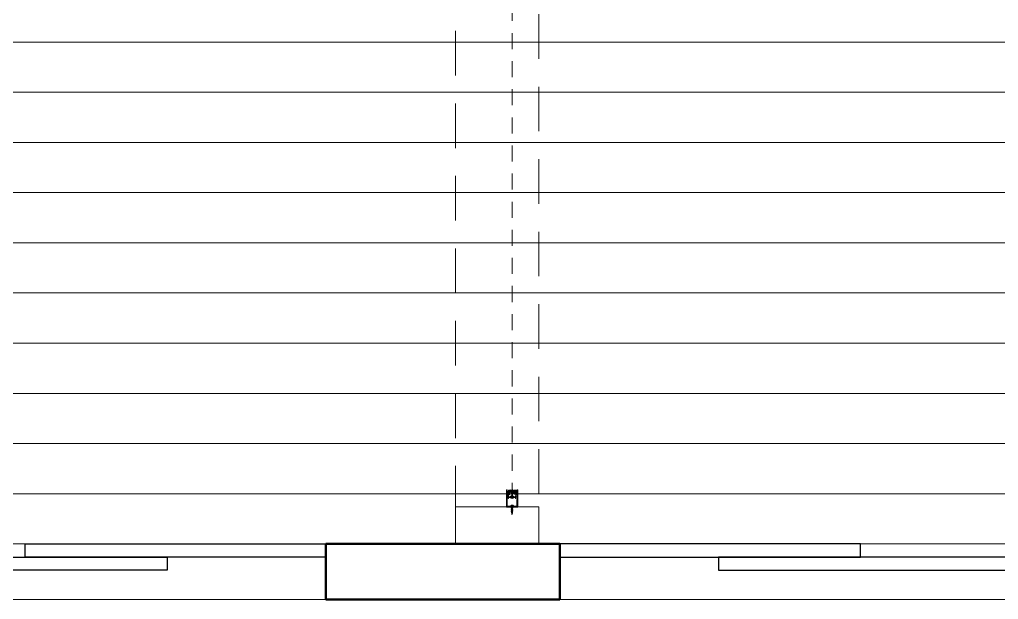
# Model space of a CAD drawing. Header units: inches. Extents: x -1373 to 690, y -94 to 608.
# Drawn here: x 274.3 to 391.4, y 306 to 375.3 of the extents above; entities that cross this region are included whole.
import ezdxf

# ---------------------------------------------------------------- set-up
doc = ezdxf.new("R2010")
doc.units = ezdxf.units.IN
doc.header["$MEASUREMENT"] = 0
for name, pattern in [('Dashed', [8.666667, 5.333333, -3.333334]), ('PHANTOM2', [1.25, 0.625, -0.125, 0.125, -0.125, 0.125, -0.125]), ('short Dashed', [3.36, 1.92, -1.44])]:
    doc.linetypes.add(name, pattern=pattern)
for name, color, linetype, lineweight, true_color in [('0_Pen_No__21', 7, 'Continuous', 13, 0x3687d9), ('0_Pen_No__22', 7, 'Continuous', 13, 0x650066), ('A-BEAM.N_Pen_No__2', 7, 'Continuous', 18, 0x404040), ('A-STRS-EXTR.N_Pen_No__2', 7, 'Continuous', 18, 0x404040), ('Doors_Pen_No__3', 7, 'Continuous', 25, 0x8c4600), ('Doors_Pen_No__6', 7, 'Continuous', 18, 0x2c53a6)]:
    doc.layers.add(name, color=color, linetype=linetype, lineweight=lineweight, true_color=true_color)
for name, color, linetype in [('A-BEAM.N', 7, 'Continuous'), ('A-STRS-EXTR.N', 7, 'Continuous'), ('A-WALL-EXTR.N', 7, 'Continuous'), ('A-WALL-PRTL.N', 7, 'Continuous'), ('Doors', 7, 'Continuous')]:
    doc.layers.add(name, color=color, linetype=linetype)
for name, color, linetype, lineweight in [('A-WALL-EXTR.N_Pen_No__1', 7, 'Continuous', 50), ('A-WALL-PRTL.N_Pen_No__23', 7, 'Continuous', 20), ('Cover Fills_Pen_No__96', 8, 'Continuous', 18), ('Doors_Pen_No__1', 7, 'Continuous', 50)]:
    doc.layers.add(name, color=color, linetype=linetype, lineweight=lineweight)

# ---------------------------------------------------------------- blocks, each defined once
blk = doc.blocks.new('Slab_6', base_point=(-3.57, 312.64))
at = {"layer": 'Cover Fills_Pen_No__96', "linetype": 'Continuous', "lineweight": 18}
h = blk.add_hatch(dxfattribs=at)
h.set_pattern_fill('06___Parallel_06__H', color=8, style=0, pattern_type=2)
h.set_pattern_definition([(0, (214.9315, 384.6384), (0, 6), [])])
h.paths.add_polyline_path([(-3.57, 312.64), (484.43, 312.64), (484.43, 336.64), (628.43, 336.64), (628.43, 328.64), (676.43, 328.64), (676.43, 384.64), (628.43, 384.64), (628.43, 420.64), (336.43, 420.64), (336.43, 444.64), (36.43, 444.64), (36.43, 424.64), (-3.57, 424.64)])
at = {"layer": 'A-STRS-EXTR.N_Pen_No__2', "color": 49, "linetype": 'Continuous', "lineweight": 18, "true_color": 0x404040, "flags": 128}
blk.add_lwpolyline([(-3.57, 312.64), (484.43, 312.64), (484.43, 336.64), (628.43, 336.64), (628.43, 328.64), (676.43, 328.64), (676.43, 384.64), (628.43, 384.64), (628.43, 420.64), (336.43, 420.64), (336.43, 444.64), (36.43, 444.64), (36.43, 424.64), (-3.57, 424.64)], close=True, dxfattribs=at)
blk = doc.blocks.new('Slab_33', base_point=(326.43, 312.64))
at = {"layer": 'A-WALL-PRTL.N_Pen_No__23', "color": 7, "linetype": 'Continuous', "lineweight": 20, "flags": 128}
blk.add_lwpolyline([(326.43, 312.64), (336.43, 312.64), (336.43, 317.06), (326.43, 317.06)], close=True, dxfattribs=at)
blk = doc.blocks.new('RD03 Slider 1')
at = {"layer": 'Doors_Pen_No__1', "color": 7, "linetype": 'Continuous', "lineweight": 50}
for p, q in [((-70.5, 0), (-70.5, -6.62)), ((70.5, 0), (70.5, -6.62))]:
    blk.add_line(p, q, dxfattribs=at)
at = {"layer": 'Doors_Pen_No__3', "color": 34, "linetype": 'Continuous', "lineweight": 25, "true_color": 0x8c4600}
for p, q in [((-34.5, 0), (-70.5, 0)), ((-70.5, 0), (-70.5, -1.57)), ((-70.5, 0), (-70.5, -6.62)), ((-34.5, -1.57), (-34.5, 0)), ((34.5, 0), (70.5, 0)), ((34.5, -1.57), (34.5, 0)), ((70.5, 0), (70.5, -1.57)), ((70.5, 0), (70.5, -6.62)), ((-70.5, -1.57), (-34.5, -1.57)), ((-15.53, -1.57), (-51.52, -1.57)), ((-51.52, -1.57), (-51.52, -3.15)), ((15.53, -1.57), (51.52, -1.57)), ((70.5, -1.57), (34.5, -1.57)), ((51.52, -1.57), (51.52, -3.15)), ((-51.52, -3.15), (-15.53, -3.15)), ((51.52, -3.15), (15.53, -3.15))]:
    blk.add_line(p, q, dxfattribs=at)
at = {"layer": 'Doors_Pen_No__6', "color": 167, "linetype": 'Continuous', "lineweight": 18, "true_color": 0x2c53a6}
for p, q in [((-70.5, 0), (70.5, 0)), ((-70.5, -6.62), (70.5, -6.62))]:
    blk.add_line(p, q, dxfattribs=at)
blk = doc.blocks.new('Wall_5', base_point=(484.43, 312.64))
at = {"layer": 'A-WALL-EXTR.N_Pen_No__1', "color": 7, "linetype": 'Continuous', "lineweight": 50, "flags": 128}
for points in [[(338.93, 312.64), (310.93, 312.64)], [(310.93, 306.01), (338.93, 306.01)]]:
    blk.add_lwpolyline(points, dxfattribs=at)
at = {"layer": 'Doors', "color": 34, "linetype": 'Continuous', "lineweight": 25, "true_color": 0x8c4600, "zscale": 39.37007874015748}
for p in [(240.43, 312.64), (409.43, 312.64)]:
    blk.add_blockref('RD03 Slider 1', p, dxfattribs=at)
blk = doc.blocks.new('Beam_3', base_point=(331.43, 439.64))
at = {"layer": 'A-BEAM.N_Pen_No__2', "color": 49, "linetype": 'Dashed', "lineweight": 18, "true_color": 0x404040}
for p, q in [((336.43, 444.64), (336.43, 420.64)), ((326.43, 434.64), (326.43, 312.64)), ((336.43, 410.64), (336.43, 312.64)), ((326.43, 312.64), (336.43, 312.64))]:
    blk.add_line(p, q, dxfattribs=at)

msp = doc.modelspace()

# ---------------------------------------------------------------- linework, layer by layer
at = {"layer": '0_Pen_No__21', "color": 145, "linetype": 'short Dashed', "lineweight": 13, "true_color": 0x3687d9}
msp.add_line((333.23, 410.68), (333.23, 319.02), dxfattribs=at)
at = {"layer": '0_Pen_No__22', "color": 206, "linetype": 'Continuous', "lineweight": 13, "true_color": 0x650066}
for p, q in [((332.54, 319.11), (332.54, 317.06)), ((332.62, 319.12), (332.55, 319.12)), ((332.64, 319.11), (332.64, 319.07)), ((332.64, 318.98), (332.64, 318.97)), ((332.64, 318.88), (332.64, 318.87)), ((332.64, 318.78), (332.64, 318.78)), ((332.64, 318.68), (332.64, 318.68)), ((332.78, 318.98), (332.78, 319.04)), ((332.87, 318.98), (332.78, 318.98)), ((332.78, 318.98), (332.78, 318.92)), ((333, 318.98), (332.78, 318.98)), ((332.78, 318.92), (333.01, 318.92)), ((332.83, 318.93), (332.84, 318.93)), ((332.96, 318.88), (332.83, 318.93)), ((332.83, 318.88), (332.84, 318.88)), ((332.96, 318.82), (332.83, 318.88)), ((332.96, 318.77), (332.83, 318.82)), ((332.83, 318.82), (332.84, 318.82)), ((332.83, 318.77), (332.84, 318.77)), ((332.96, 318.72), (332.83, 318.77)), ((332.96, 318.66), (332.83, 318.72)), ((332.83, 318.72), (332.84, 318.72)), ((332.94, 319.07), (332.84, 319.07)), ((332.84, 318.57), (332.84, 318.98)), ((332.96, 318.93), (332.84, 318.98)), ((332.89, 318.55), (332.86, 318.7)), ((333.02, 318.98), (332.9, 318.98)), ((332.94, 318.57), (332.94, 318.98)), ((332.94, 318.93), (332.96, 318.93)), ((332.94, 318.88), (332.96, 318.88)), ((332.94, 318.82), (332.96, 318.82)), ((332.94, 318.77), (332.96, 318.77)), ((332.94, 318.72), (332.96, 318.72)), ((332.94, 318.66), (332.96, 318.66)), ((333, 318.98), (333, 319.04)), ((333.14, 319.11), (333.13, 319.11)), ((333.15, 319.06), (333.15, 319.1)), ((333.18, 318.42), (333.18, 318.74)), ((333.25, 318.74), (333.25, 318.42)), ((333.28, 319.1), (333.28, 319.06)), ((333.3, 319.11), (333.29, 319.11)), ((333.56, 318.98), (333.41, 318.98)), ((333.41, 318.92), (333.53, 318.92)), ((333.43, 318.91), (333.43, 318.69)), ((333.52, 318.91), (333.43, 318.91)), ((333.43, 318.69), (333.64, 318.69)), ((333.47, 318.99), (333.47, 319.04)), ((333.69, 318.99), (333.47, 318.99)), ((333.51, 318.93), (333.53, 318.93)), ((333.64, 318.88), (333.51, 318.93)), ((333.51, 318.88), (333.53, 318.88)), ((333.64, 318.83), (333.51, 318.88)), ((333.64, 318.77), (333.51, 318.83)), ((333.51, 318.83), (333.53, 318.83)), ((333.51, 318.77), (333.53, 318.77)), ((333.64, 318.72), (333.51, 318.77)), ((333.64, 318.66), (333.51, 318.72)), ((333.51, 318.72), (333.53, 318.72)), ((333.52, 318.84), (333.52, 318.91)), ((333.66, 318.84), (333.52, 318.84)), ((333.63, 319.07), (333.53, 319.07)), ((333.53, 318.58), (333.53, 318.99)), ((333.64, 318.93), (333.53, 318.98)), ((333.53, 318.92), (333.53, 318.86)), ((333.53, 318.86), (333.65, 318.86)), ((333.58, 318.55), (333.54, 318.71)), ((333.72, 318.98), (333.62, 318.98)), ((333.63, 318.58), (333.63, 318.99)), ((333.63, 318.93), (333.64, 318.93)), ((333.63, 318.88), (333.64, 318.88)), ((333.63, 318.83), (333.64, 318.83)), ((333.63, 318.77), (333.64, 318.77)), ((333.63, 318.72), (333.64, 318.72)), ((333.63, 318.66), (333.64, 318.66)), ((333.64, 318.69), (333.67, 318.65)), ((333.65, 318.86), (333.65, 318.92)), ((333.65, 318.92), (333.72, 318.92)), ((333.66, 318.91), (333.66, 318.84)), ((333.72, 318.91), (333.66, 318.91)), ((333.67, 318.65), (333.67, 318.6)), ((333.69, 318.99), (333.69, 319.04)), ((333.72, 318.92), (333.72, 318.98)), ((333.72, 318.84), (333.72, 318.91)), ((333.81, 318.84), (333.72, 318.84)), ((333.72, 318.7), (333.81, 318.84)), ((333.72, 318.6), (333.72, 318.7)), ((333.8, 319.11), (333.8, 319.07)), ((333.8, 318.98), (333.8, 318.97)), ((333.8, 318.88), (333.8, 318.87)), ((333.8, 318.78), (333.8, 318.78)), ((333.8, 318.68), (333.8, 318.68)), ((333.82, 319.12), (333.88, 319.12)), ((333.9, 319.11), (333.9, 317.06)), ((332.64, 318.58), (332.64, 318.58)), ((332.64, 318.49), (332.64, 318.48)), ((332.64, 318.39), (332.64, 318.38)), ((332.64, 318.29), (332.64, 318.28)), ((332.64, 318.19), (332.64, 318.18)), ((332.64, 318.09), (332.64, 318.08)), ((332.64, 317.99), (332.64, 317.98)), ((332.64, 317.89), (332.64, 317.16)), ((332.75, 318.09), (332.75, 318.39)), ((332.75, 318.09), (332.8, 318.09)), ((332.8, 318.09), (332.8, 318.29)), ((332.89, 318.55), (332.84, 318.57)), ((332.94, 318.57), (332.87, 318.63)), ((332.94, 318.57), (332.89, 318.55)), ((333.04, 318.29), (333.04, 318.34)), ((333.05, 318.35), (333.11, 318.35)), ((333.1, 318.28), (333.05, 318.28)), ((333.32, 318.35), (333.38, 318.35)), ((333.38, 318.28), (333.33, 318.28)), ((333.38, 318.34), (333.38, 318.29)), ((333.58, 318.55), (333.53, 318.58)), ((333.63, 318.58), (333.56, 318.63)), ((333.63, 318.58), (333.58, 318.55)), ((333.63, 318.09), (333.63, 318.29)), ((333.67, 318.09), (333.63, 318.09)), ((333.67, 318.09), (333.67, 318.39)), ((333.8, 318.58), (333.8, 318.58)), ((333.8, 318.49), (333.8, 318.48)), ((333.8, 318.39), (333.8, 318.38)), ((333.8, 318.29), (333.8, 318.28)), ((333.8, 318.19), (333.8, 318.18)), ((333.8, 318.09), (333.8, 318.08)), ((333.8, 317.99), (333.8, 317.98)), ((333.8, 317.89), (333.8, 317.16)), ((333.88, 317.05), (332.55, 317.05)), ((333.78, 317.15), (332.65, 317.15)), ((333.02, 317.18), (333.02, 317.15)), ((333.42, 317.18), (333.02, 317.18)), ((333.42, 317.15), (333.02, 317.15)), ((333.09, 317.28), (333.09, 317.18)), ((333.34, 317.28), (333.09, 317.28)), ((333.12, 317.15), (333.31, 317.08)), ((333.12, 317.15), (333.12, 317.14)), ((333.12, 317.14), (333.31, 317.07)), ((333.12, 317.05), (333.16, 317.06)), ((333.12, 317.05), (333.31, 316.98)), ((333.12, 317.05), (333.12, 317.04)), ((333.12, 317.04), (333.31, 316.97)), ((333.12, 316.95), (333.16, 316.96)), ((333.12, 316.95), (333.12, 316.94)), ((333.12, 316.95), (333.31, 316.88)), ((333.12, 316.94), (333.31, 316.87)), ((333.12, 316.85), (333.16, 316.86)), ((333.12, 316.85), (333.31, 316.79)), ((333.12, 316.85), (333.12, 316.84)), ((333.12, 316.84), (333.31, 316.77)), ((333.12, 316.75), (333.16, 316.76)), ((333.12, 316.75), (333.31, 316.69)), ((333.12, 316.75), (333.12, 316.74)), ((333.12, 316.74), (333.31, 316.68)), ((333.12, 316.65), (333.16, 316.67)), ((333.12, 316.65), (333.31, 316.59)), ((333.12, 316.65), (333.12, 316.64)), ((333.12, 316.64), (333.31, 316.58)), ((333.12, 316.55), (333.16, 316.57)), ((333.12, 316.55), (333.3, 316.49)), ((333.12, 316.55), (333.12, 316.54)), ((333.12, 316.54), (333.3, 316.48)), ((333.14, 317.28), (333.14, 317.18)), ((333.15, 316.45), (333.16, 316.45)), ((333.15, 316.45), (333.29, 316.4)), ((333.15, 316.43), (333.15, 316.45)), ((333.15, 316.43), (333.28, 316.39)), ((333.16, 317.15), (333.16, 317.14)), ((333.16, 317.13), (333.16, 317.04)), ((333.16, 317.03), (333.16, 316.94)), ((333.16, 316.93), (333.16, 316.84)), ((333.16, 316.83), (333.16, 316.74)), ((333.16, 316.73), (333.16, 316.64)), ((333.16, 316.63), (333.16, 316.54)), ((333.16, 316.53), (333.16, 316.44)), ((333.16, 316.43), (333.16, 316.4)), ((333.2, 316.23), (333.16, 316.4)), ((333.16, 316.34), (333.17, 316.35)), ((333.16, 316.34), (333.26, 316.31)), ((333.16, 316.33), (333.16, 316.34)), ((333.16, 316.33), (333.26, 316.3)), ((333.23, 316.22), (333.25, 316.3)), ((333.25, 316.31), (333.27, 316.39)), ((333.25, 316.29), (333.26, 316.3)), ((333.26, 316.3), (333.26, 316.31)), ((333.27, 316.38), (333.28, 316.39)), ((333.31, 317.15), (333.28, 317.1)), ((333.28, 317.09), (333.28, 317)), ((333.28, 317.06), (333.31, 317.07)), ((333.28, 316.99), (333.28, 316.9)), ((333.28, 316.96), (333.31, 316.97)), ((333.28, 316.89), (333.28, 316.8)), ((333.28, 316.86), (333.31, 316.87)), ((333.28, 316.79), (333.28, 316.7)), ((333.28, 316.76), (333.31, 316.77)), ((333.28, 316.69), (333.28, 316.6)), ((333.28, 316.66), (333.31, 316.68)), ((333.28, 316.59), (333.28, 316.5)), ((333.28, 316.56), (333.31, 316.58)), ((333.28, 316.49), (333.28, 316.4)), ((333.28, 316.47), (333.3, 316.48)), ((333.28, 316.39), (333.29, 316.4)), ((333.3, 317.28), (333.3, 317.18)), ((333.3, 316.48), (333.3, 316.49)), ((333.31, 317.08), (333.31, 317.07)), ((333.31, 316.98), (333.31, 316.97)), ((333.31, 316.88), (333.31, 316.87)), ((333.31, 316.79), (333.31, 316.77)), ((333.31, 316.69), (333.31, 316.68)), ((333.31, 316.59), (333.31, 316.58)), ((333.34, 317.28), (333.34, 317.18)), ((333.42, 317.18), (333.42, 317.15)), ((333.18, 316.23), (333.2, 316.24)), ((333.18, 316.23), (333.24, 316.21)), ((333.19, 316.22), (333.18, 316.23)), ((333.19, 316.22), (333.24, 316.2)), ((333.22, 316.16), (333.2, 316.22)), ((333.22, 316.16), (333.23, 316.21)), ((333.23, 316.2), (333.24, 316.2)), ((333.24, 316.2), (333.24, 316.21))]:
    msp.add_line(p, q, dxfattribs=at)
at = {"layer": '0_Pen_No__22', "color": 206, "linetype": 'PHANTOM2', "lineweight": 13, "true_color": 0x650066}
for p, q in [((333.16, 319.02), (333.16, 318.85)), ((333.28, 319.02), (333.16, 319.02)), ((333.16, 318.85), (333.19, 318.83)), ((333.19, 318.83), (333.25, 318.83)), ((333.28, 318.85), (333.25, 318.83)), ((333.28, 319.02), (333.28, 318.85))]:
    msp.add_line(p, q, dxfattribs=at)
at = {"layer": '0_Pen_No__22', "color": 206, "linetype": 'Continuous', "lineweight": 13, "true_color": 0x650066, "flags": 128}
msp.add_lwpolyline([(333.67, 318.6, -1.000034), (332.75, 318.6), (332.75, 318.81), (332.79, 318.85), (332.84, 318.85), (332.84, 318.91), (332.71, 318.91), (332.71, 318.84), (332.61, 318.84), (332.71, 318.7), (332.71, 318.6)], format="xyb", dxfattribs=at)
at = {"layer": '0_Pen_No__22', "color": 206, "linetype": 'Continuous', "lineweight": 13, "true_color": 0x650066}
for centre, radius, start, end in [((332.55, 319.11), 0.0158, 90, 180), ((332.62, 319.11), 0.0158, 0, 90), ((332.68, 319.03), 0.0618, 131.6123, 228.3878), ((332.68, 318.93), 0.0618, 131.6123, 228.3878), ((332.68, 318.83), 0.0618, 131.6123, 228.3878), ((332.68, 318.73), 0.0618, 131.6123, 228.3878), ((332.68, 318.63), 0.0618, 131.6123, 228.3878), ((332.84, 319), 0.0697, 93.6649, 150.8201), ((332.89, 318.98), 0.0149, 180, 0), ((332.94, 319), 0.0673, 28.0672, 87.448), ((333.21, 318.93), 0.2, 185.0163, 214.963), ((333.21, 318.93), 0.2, 116.002, 165.8161), ((333.21, 318.93), 0.2, 214.963, 222.4459), ((333.07, 318.79), 0.0056, 133.6871, 314.4156), ((333.21, 318.93), 0.2, 225.6568, 227.4791), ((333.21, 318.93), 0.133, 121.406, 58.5941), ((333.08, 318.78), 0.0056, 138.7732, 319.3959), ((333.21, 318.93), 0.2, 230.69, 260.4309), ((333.14, 319.1), 0.0142, 0, 90), ((333.14, 319.06), 0.0142, 296.5688, 0), ((333.21, 318.93), 0.2, 279.5692, 325.0371), ((333.29, 319.1), 0.0142, 90, 180), ((333.29, 319.06), 0.0142, 180, 243.4313), ((333.21, 318.93), 0.2, 14.184, 63.998), ((333.21, 318.93), 0.2, 325.0371, 354.9838), ((333.53, 319.01), 0.0697, 93.6649, 150.8201), ((333.59, 318.98), 0.0295, 180, 0), ((333.63, 319.01), 0.0673, 28.0672, 87.448), ((333.82, 319.11), 0.0158, 90, 180), ((333.76, 319.03), 0.0618, 311.6123, 48.3878), ((333.76, 318.93), 0.0618, 311.6123, 48.3878), ((333.76, 318.83), 0.0618, 311.6123, 48.3878), ((333.76, 318.73), 0.0618, 311.6123, 48.3878), ((333.76, 318.63), 0.0618, 311.6123, 48.3878), ((333.88, 319.11), 0.0158, 0, 90), ((332.68, 318.53), 0.0618, 131.6123, 228.3878), ((332.68, 318.43), 0.0618, 131.6123, 228.3878), ((332.68, 318.33), 0.0618, 131.6123, 228.3878), ((332.68, 318.23), 0.0618, 131.6123, 228.3878), ((332.68, 318.14), 0.0618, 131.6123, 228.3878), ((332.68, 318.04), 0.0618, 131.6123, 228.3878), ((332.68, 317.94), 0.0618, 131.6123, 228.3878), ((333.21, 318.6), 0.507, 180.0039, 204.9775), ((332.81, 318.29), 0.00613, 61.0664, 154.161), ((333.21, 318.6), 0.507, 217.2296, 322.7995), ((333.05, 318.34), 0.00986, 90, 180), ((333.05, 318.29), 0.00986, 180, 270), ((333.1, 318.27), 0.00986, 19.1949, 90), ((333.11, 318.36), 0.00986, 270, 335.047), ((333.21, 318.31), 0.108, 199.1949, 222.11), ((333.21, 318.31), 0.108, 112.0446, 155.047), ((333.15, 318.25), 0.0246, 222.11, 0), ((333.21, 318.31), 0.0592, 0, 180), ((333.21, 318.31), 0.0592, 180, 222.11), ((333.17, 318.42), 0.00986, 292.0446, 0), ((333.15, 318.25), 0.0246, 0, 42.11), ((333.26, 318.42), 0.00986, 180, 247.9554), ((333.28, 318.25), 0.0246, 137.8901, 180), ((333.28, 318.25), 0.0246, 180, 317.8901), ((333.21, 318.31), 0.108, 24.953, 67.9554), ((333.21, 318.31), 0.0592, 317.8901, 0), ((333.21, 318.31), 0.108, 317.8901, 340.8052), ((333.32, 318.36), 0.00986, 204.953, 270), ((333.33, 318.27), 0.00986, 90, 160.8052), ((333.38, 318.34), 0.00986, 0, 90), ((333.38, 318.29), 0.00986, 270, 0), ((333.62, 318.29), 0.00613, 25.839, 118.9337), ((333.21, 318.6), 0.507, 334.956, 0), ((333.76, 318.53), 0.0618, 311.6123, 48.3878), ((333.76, 318.43), 0.0618, 311.6123, 48.3878), ((333.76, 318.33), 0.0618, 311.6123, 48.3878), ((333.76, 318.23), 0.0618, 311.6123, 48.3878), ((333.76, 318.14), 0.0618, 311.6123, 48.3878), ((333.76, 318.04), 0.0618, 311.6123, 48.3878), ((333.76, 317.94), 0.0618, 311.6123, 48.3878), ((332.55, 317.06), 0.0158, 180, 270), ((332.65, 317.16), 0.0158, 180, 270), ((333.78, 317.16), 0.0158, 270, 0), ((333.88, 317.06), 0.0158, 270, 0)]:
    msp.add_arc(centre, radius, start, end, dxfattribs=at)

# ---------------------------------------------------------------- block references
at = {"layer": 'A-BEAM.N', "color": 49, "lineweight": 18, "true_color": 0x404040}
msp.add_blockref('Beam_3', (331.43, 439.64), dxfattribs=at)
at = {"layer": 'A-STRS-EXTR.N', "color": 49, "linetype": 'Continuous', "lineweight": 18, "true_color": 0x404040}
msp.add_blockref('Slab_6', (-3.57, 312.64), dxfattribs=at)
at = {"layer": 'A-WALL-EXTR.N', "color": 7, "lineweight": 50}
msp.add_blockref('Wall_5', (484.43, 312.64), dxfattribs=at)
at = {"layer": 'A-WALL-PRTL.N', "color": 7, "linetype": 'Continuous', "lineweight": 20}
msp.add_blockref('Slab_33', (326.43, 312.64), dxfattribs=at)

doc.saveas('drawing.dxf')
